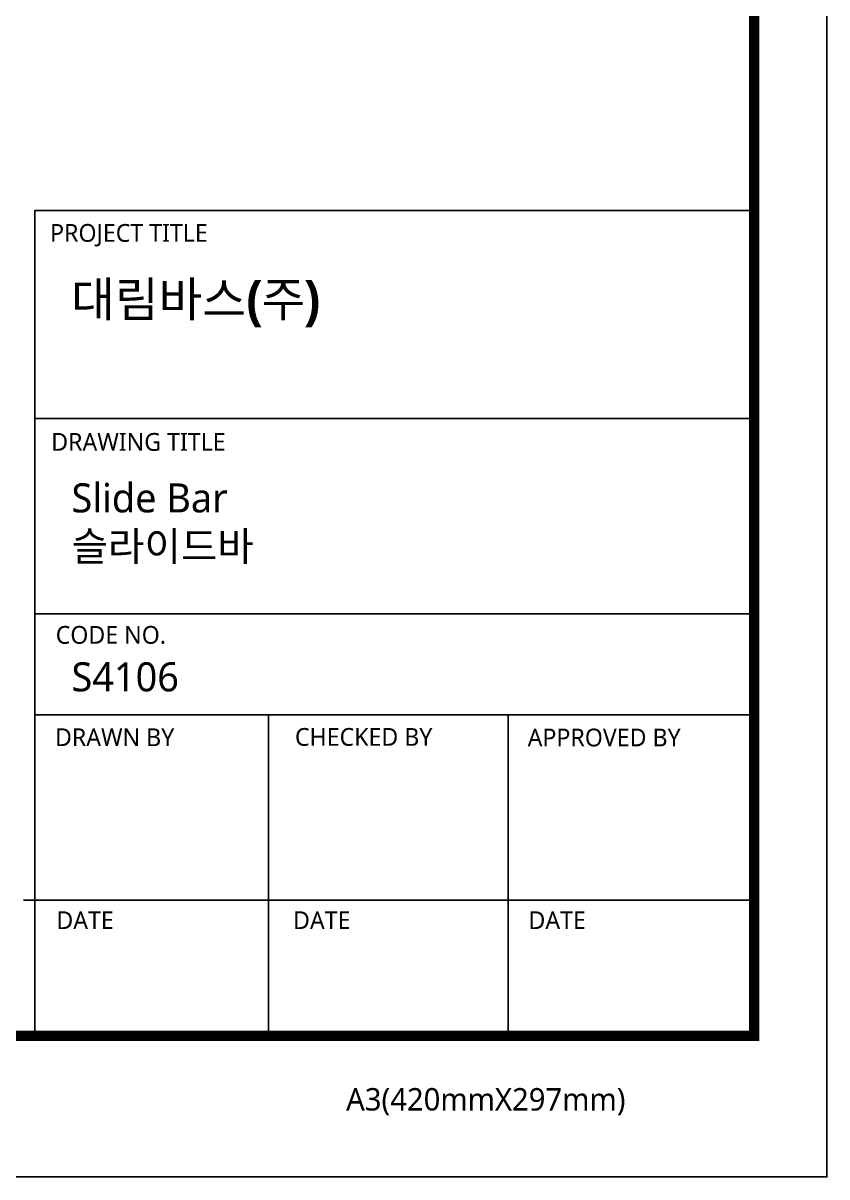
# Model space of a CAD drawing. Extents: x 0 to 1354, y 0 to 992.
# Drawn here: x 1112.2 to 1354.1, y 0 to 347.2 of the extents above; entities that cross this region are included whole.
import ezdxf

# ---------------------------------------------------------------- set-up
doc = ezdxf.new("R2010")
doc.units = 0
doc.header["$LTSCALE"] = 10
doc.header["$MEASUREMENT"] = 0
doc.layers.get('0').update_dxf_attribs({"linetype": 'CONTINUOUS'})
doc.styles.add('Daelim Dimension', font='')
doc.styles.get('Daelim Dimension').set_extended_font_data('NanumGothic')

msp = doc.modelspace()

# ---------------------------------------------------------------- linework, layer by layer
at = {"color": 5, "ltscale": 40}
for p, q in [((1332.174087524414, 290.8365966796875), (1115.76443939209, 290.8365966796875)), ((1332.174087524414, 228.284765625), (1115.76443939209, 228.284765625)), ((1332.174087524414, 228.284765625), (1115.76443939209, 228.284765625)), ((1332.174087524414, 169.4421936035156), (1115.76443939209, 169.4421936035156)), ((1332.174087524414, 169.4421936035156), (1115.76443939209, 169.4421936035156)), ((1332.174087524414, 139.0936340332031), (1115.76443939209, 139.0936340332031)), ((1332.174087524414, 139.0936340332031), (1115.76443939209, 139.0936340332031)), ((1186.056175231934, 139.0936340332031), (1186.056175231934, 42.4839111328125)), ((1258.195866394043, 139.0936340332031), (1258.195866394043, 42.4839111328125)), ((1332.174087524414, 83.28590698242188), (1112.343782043457, 83.28590698242188)), ((1332.174087524414, 83.28590698242188), (1117.45048828125, 83.28590698242188)), ((1332.174087524414, 42.4839111328125), (1146.71044921875, 42.4839111328125))]:
    msp.add_line(p, q, dxfattribs=at)
at = {"color": 5, "ltscale": 0.5}
msp.add_line((1115.76443939209, 290.8365966796875), (1115.76443939209, 41.17489013671875), dxfattribs=at)
at = {"ltscale": 0.5}
msp.add_lwpolyline([(0, 0), (1354.080001831055, 0), (1354.080001831055, 992.1600036621094), (0, 992.1600036621094)], close=True, dxfattribs=at)
at = {"color": 5, "linetype": 'ByBlock', "lineweight": 200, "const_width": 3.12}
msp.add_lwpolyline([(21.77383575439453, 42.48341674804687), (1332.173835754395, 42.48341674804687), (1332.173835754395, 969.1234130859375), (21.77383575439453, 969.1234130859375)], close=True, dxfattribs=at)

# ---------------------------------------------------------------- texts
at = {"color": 5, "ltscale": 40, "style": 'Daelim Dimension'}
for s, height, p in [('PROJECT TITLE', 5.343543437810413, (1120.345761108398, 281.4173583984375)), ('DRAWING TITLE', 5.343543437810413, (1120.688356018066, 218.526708984375)), ('CODE NO.', 5.343543437810413, (1122.028381347656, 160.4489868164062)), ('DRAWN BY', 5.343543437812985, (1121.818830871582, 129.6475341796875)), ('CHECKED BY', 5.343543437810413, (1194.015994262695, 129.7423095703125)), ('APPROVED BY', 5.343543437807843, (1264.035841369629, 129.5696960449219)), ('DATE', 5.343543437812985, (1122.236201477051, 74.573291015625)), ('DATE', 5.343543437812985, (1193.44776763916, 74.573291015625)), ('DATE', 5.343543437812985, (1264.281559753418, 74.573291015625)), ('A3(420mmX297mm)', 6.74413235755011, (1209.42276763916, 19.98674926757812))]:
    msp.add_text(s, height=height, dxfattribs=at).set_placement(p)
at = {"attachment_point": 1, "style": 'Daelim Dimension'}
for s, insert, char_height, width in [('\\pt52.374;{\\fPretendard Variable SemiBold|b0|i0|c129|p2;\\C7;대림바스(주)}', (1126.701649475098, 269.3495727539062), 10.47488164608816, 168.3550505107399), ('Slide Bar\\P슬라이드바', (1126.794076538086, 208.7249633789062), 8.744577004800004, 147.1622892420544), ('S4106', (1126.794076538086, 154.8708251953125), 8.744577004800004, 147.1622892420544)]:
    msp.add_mtext(s, dxfattribs=dict(at, insert=insert, char_height=char_height, width=width))

doc.saveas('drawing.dxf')
